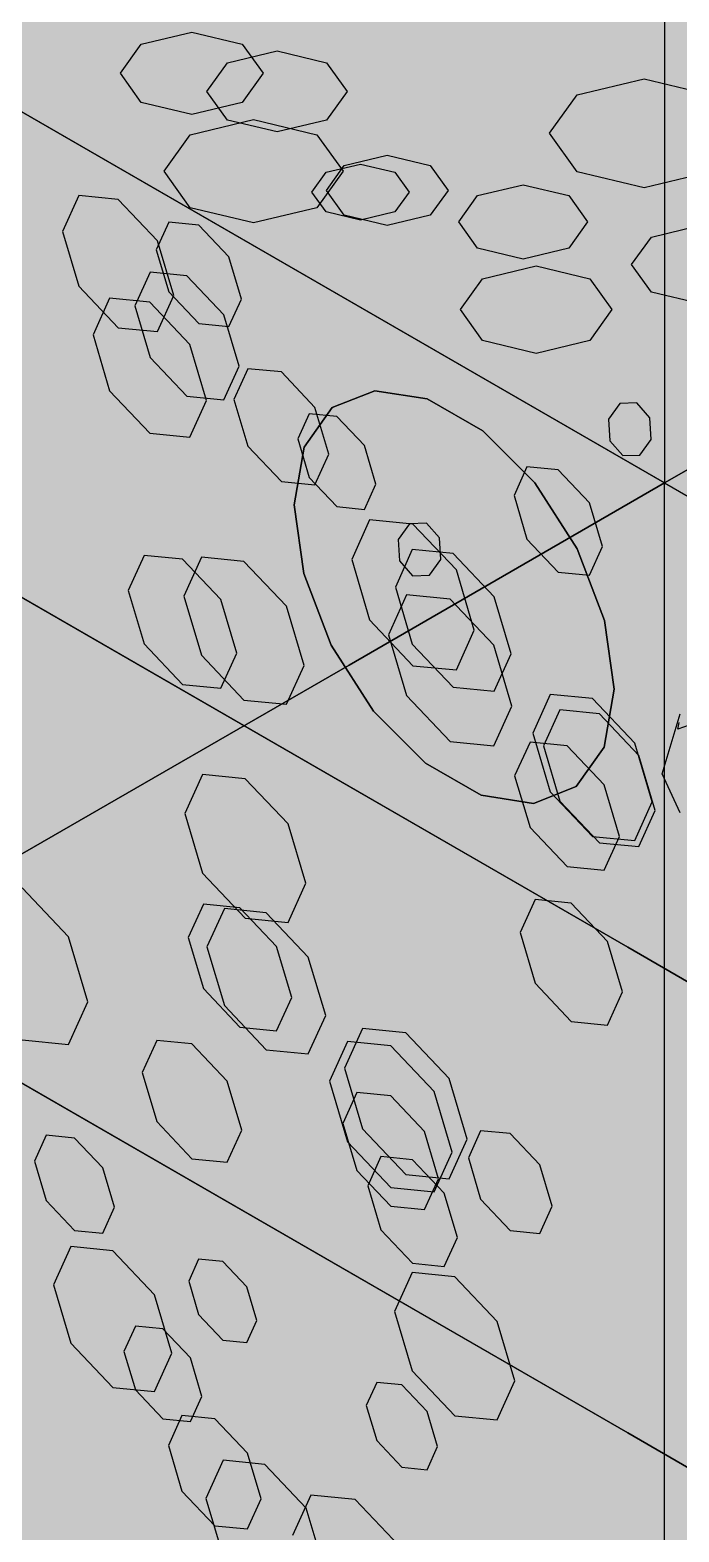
# Model space of a CAD drawing. Header units: metres. Extents: x 0 to 14.2, y 0 to 5.9.
# Drawn here: x 2.3184 to 2.452, y 3.754 to 4.0633 of the extents above; entities that cross this region are included whole.
import ezdxf

# ---------------------------------------------------------------- set-up
doc = ezdxf.new("R2010")
doc.units = ezdxf.units.M
doc.header["$LTSCALE"] = 0.25
doc.layers.add('ISO-ARISTAS', color=8, linetype='CONTINUOUS')
doc.layers.add('ISO-CONCRETO-SUP', color=254, linetype='CONTINUOUS', true_color=0xe8e8e8)

msp = doc.modelspace()

# ---------------------------------------------------------------- linework, layer by layer
at = {"layer": 'ISO-ARISTAS', "color": 250}
for p, q in [((2.44904, 4.12), (2.44904, 4.045)), ((2.26934, 4.07375), (2.52806, 3.92438)), ((2.26934, 4.07375), (2.52806, 3.92438)), ((2.34133, 4.06036), (2.35172, 4.06285)), ((2.35172, 4.06285), (2.36212, 4.06036)), ((2.34512, 4.03), (2.29315, 4.06)), ((2.34512, 4.03), (2.29315, 4.06)), ((2.33702, 4.05436), (2.34133, 4.06036)), ((2.35906, 4.05654), (2.36927, 4.05898)), ((2.36212, 4.06036), (2.36643, 4.05436)), ((2.36927, 4.05898), (2.37949, 4.05654)), ((2.35482, 4.05064), (2.35906, 4.05654)), ((2.37949, 4.05654), (2.38372, 4.05064)), ((2.34133, 4.04836), (2.33702, 4.05436)), ((2.36643, 4.05436), (2.36212, 4.04836)), ((2.43109, 4.04993), (2.44483, 4.05322)), ((2.44483, 4.05322), (2.45858, 4.04993)), ((2.35906, 4.04474), (2.35482, 4.05064)), ((2.38372, 4.05064), (2.37949, 4.04474)), ((2.42539, 4.042), (2.43109, 4.04993)), ((2.35172, 4.04587), (2.34133, 4.04836)), ((2.36212, 4.04836), (2.35172, 4.04587)), ((2.35142, 4.0417), (2.36444, 4.04482)), ((2.36927, 4.0423), (2.35906, 4.04474)), ((2.36444, 4.04482), (2.37747, 4.0417)), ((2.37949, 4.04474), (2.36927, 4.0423)), ((2.44904, 4.045), (2.44904, 3.97)), ((2.34603, 4.03418), (2.35142, 4.0417)), ((2.37747, 4.0417), (2.38286, 4.03418)), ((2.43109, 4.03406), (2.42539, 4.042)), ((2.38312, 4.03536), (2.39196, 4.03747)), ((2.39196, 4.03747), (2.40081, 4.03536)), ((2.35142, 4.02666), (2.34603, 4.03418)), ((2.37646, 4.0299), (2.37939, 4.03399)), ((2.38286, 4.03418), (2.37747, 4.02666)), ((2.37939, 4.03399), (2.38646, 4.03568)), ((2.37945, 4.03025), (2.38312, 4.03536)), ((2.38646, 4.03568), (2.39354, 4.03399)), ((2.39354, 4.03399), (2.39647, 4.0299)), ((2.40081, 4.03536), (2.40447, 4.03025)), ((2.44483, 4.03077), (2.43109, 4.03406)), ((2.45858, 4.03406), (2.44483, 4.03077)), ((2.38312, 4.02514), (2.37945, 4.03025)), ((2.40447, 4.03025), (2.40081, 4.02514)), ((2.41057, 4.02917), (2.41994, 4.03141)), ((2.41994, 4.03141), (2.42931, 4.02917)), ((2.32847, 4.02918), (2.32512, 4.02178)), ((2.33656, 4.02838), (2.32847, 4.02918)), ((2.34465, 4.01984), (2.33656, 4.02838)), ((2.39708, 4), (2.34512, 4.03)), ((2.39708, 4), (2.34512, 4.03)), ((2.37939, 4.02582), (2.37646, 4.0299)), ((2.39647, 4.0299), (2.39354, 4.02582)), ((2.4067, 4.02376), (2.41057, 4.02917)), ((2.42931, 4.02917), (2.43319, 4.02376)), ((2.36444, 4.02355), (2.35142, 4.02666)), ((2.37747, 4.02666), (2.36444, 4.02355)), ((2.38646, 4.02413), (2.37939, 4.02582)), ((2.39196, 4.02303), (2.38312, 4.02514)), ((2.39354, 4.02582), (2.38646, 4.02413)), ((2.40081, 4.02514), (2.39196, 4.02303)), ((2.44146, 3.87438), (2.18274, 4.02375)), ((2.44146, 3.87438), (2.18274, 4.02375)), ((2.44146, 3.87438), (2.18274, 4.02375)), ((2.18274, 4.02375), (2.44146, 3.87438)), ((2.32512, 4.02178), (2.32847, 4.0105)), ((2.34697, 4.0237), (2.3444, 4.01802)), ((2.35317, 4.02308), (2.34697, 4.0237)), ((2.35938, 4.01653), (2.35317, 4.02308)), ((2.41057, 4.01835), (2.4067, 4.02376)), ((2.43319, 4.02376), (2.42931, 4.01835)), ((2.44633, 4.02064), (2.45615, 4.02299)), ((2.3444, 4.01802), (2.34697, 4.00937)), ((2.348, 4.00857), (2.34465, 4.01984)), ((2.41994, 4.01611), (2.41057, 4.01835)), ((2.42931, 4.01835), (2.41994, 4.01611)), ((2.44226, 4.01497), (2.44633, 4.02064)), ((2.36195, 4.00788), (2.35938, 4.01653)), ((2.41159, 4.01206), (2.42262, 4.0147)), ((2.42262, 4.0147), (2.43366, 4.01206)), ((2.44633, 4.0093), (2.44226, 4.01497)), ((2.34314, 4.0134), (2.33999, 4.00645)), ((2.35073, 4.01265), (2.34314, 4.0134)), ((2.35833, 4.00463), (2.35073, 4.01265)), ((2.40701, 4.00569), (2.41159, 4.01206)), ((2.43366, 4.01206), (2.43823, 4.00569)), ((2.32847, 4.0105), (2.33656, 4.00196)), ((2.34465, 4.00116), (2.348, 4.00857)), ((2.34697, 4.00937), (2.35317, 4.00282)), ((2.45615, 4.00696), (2.44633, 4.0093)), ((2.33482, 4.00805), (2.3314, 4.00048)), ((2.34309, 4.00723), (2.33482, 4.00805)), ((2.33999, 4.00645), (2.34314, 3.99586)), ((2.35135, 3.9985), (2.34309, 4.00723)), ((2.35938, 4.0022), (2.36195, 4.00788)), ((2.41159, 3.99932), (2.40701, 4.00569)), ((2.43823, 4.00569), (2.43366, 3.99932)), ((2.35317, 4.00282), (2.35938, 4.0022)), ((2.36147, 3.99405), (2.35833, 4.00463)), ((2.3314, 4.00048), (2.33482, 3.98896)), ((2.33656, 4.00196), (2.34465, 4.00116)), ((2.44904, 3.97), (2.39708, 4)), ((2.44904, 3.97), (2.39708, 4)), ((2.42262, 3.99668), (2.41159, 3.99932)), ((2.43366, 3.99932), (2.42262, 3.99668)), ((2.35477, 3.98698), (2.35135, 3.9985)), ((2.34314, 3.99586), (2.35073, 3.98785)), ((2.35833, 3.98709), (2.36147, 3.99405)), ((2.36327, 3.99353), (2.36041, 3.9872)), ((2.37018, 3.99285), (2.36327, 3.99353)), ((2.49234, 3.995), (2.44904, 3.97)), ((2.44904, 3.97), (2.49234, 3.995)), ((2.37709, 3.98555), (2.37018, 3.99285)), ((2.33482, 3.98896), (2.34309, 3.98024)), ((2.35073, 3.98785), (2.35833, 3.98709)), ((2.35135, 3.97942), (2.35477, 3.98698)), ((2.36041, 3.9872), (2.36327, 3.97757)), ((2.38942, 3.98899), (2.38063, 3.98554)), ((2.38063, 3.98554), (2.38942, 3.98899)), ((2.40018, 3.98732), (2.38942, 3.98899)), ((2.38942, 3.98899), (2.40018, 3.98732)), ((2.41161, 3.98072), (2.40018, 3.98732)), ((2.40018, 3.98732), (2.41161, 3.98072)), ((2.37589, 3.98426), (2.37353, 3.97905)), ((2.38063, 3.98554), (2.37487, 3.97738)), ((2.37487, 3.97738), (2.38063, 3.98554)), ((2.38157, 3.98369), (2.37589, 3.98426)), ((2.37996, 3.97592), (2.37709, 3.98555)), ((2.43985, 3.98636), (2.43754, 3.98312)), ((2.44336, 3.98648), (2.43985, 3.98636)), ((2.44602, 3.98343), (2.44336, 3.98648)), ((2.38726, 3.97769), (2.38157, 3.98369)), ((2.42233, 3.96999), (2.41161, 3.98072)), ((2.41161, 3.98072), (2.42233, 3.96999)), ((2.43754, 3.98312), (2.43779, 3.97868)), ((2.44627, 3.97898), (2.44602, 3.98343)), ((2.34309, 3.98024), (2.35135, 3.97942)), ((2.36327, 3.97757), (2.37018, 3.97028)), ((2.37353, 3.97905), (2.37589, 3.97112)), ((2.38962, 3.96976), (2.38726, 3.97769)), ((2.43779, 3.97868), (2.44045, 3.97563)), ((2.44396, 3.97575), (2.44627, 3.97898)), ((2.37487, 3.97738), (2.37283, 3.9655)), ((2.37283, 3.9655), (2.37487, 3.97738)), ((2.37709, 3.96959), (2.37996, 3.97592)), ((2.44045, 3.97563), (2.44396, 3.97575)), ((2.42073, 3.97333), (2.41806, 3.96743)), ((2.42718, 3.97269), (2.42073, 3.97333)), ((2.43363, 3.96589), (2.42718, 3.97269)), ((2.37018, 3.97028), (2.37709, 3.96959)), ((2.37589, 3.97112), (2.38157, 3.96512)), ((2.44904, 3.97), (2.38409, 3.9325)), ((2.38409, 3.9325), (2.44904, 3.97)), ((2.38726, 3.96456), (2.38962, 3.96976)), ((2.43105, 3.95643), (2.42233, 3.96999)), ((2.42233, 3.96999), (2.43105, 3.95643)), ((2.44904, 3.97), (2.51399, 3.9325)), ((2.44904, 3.92), (2.44904, 3.97)), ((2.44904, 3.92), (2.44904, 3.97)), ((2.37283, 3.9655), (2.37476, 3.95133)), ((2.37476, 3.95133), (2.37283, 3.9655)), ((2.41806, 3.96743), (2.42073, 3.95844)), ((2.4363, 3.9569), (2.43363, 3.96589)), ((2.38157, 3.96512), (2.38726, 3.96456)), ((2.38833, 3.9624), (2.38464, 3.95423)), ((2.39726, 3.96152), (2.38833, 3.9624)), ((2.39655, 3.96161), (2.39424, 3.95837)), ((2.40006, 3.96173), (2.39655, 3.96161)), ((2.40619, 3.95209), (2.39726, 3.96152)), ((2.40272, 3.95868), (2.40006, 3.96173)), ((2.39712, 3.95629), (2.39363, 3.94857)), ((2.39424, 3.95837), (2.39449, 3.95393)), ((2.40554, 3.95545), (2.39712, 3.95629)), ((2.40297, 3.95423), (2.40272, 3.95868)), ((2.42073, 3.95844), (2.42718, 3.95164)), ((2.43672, 3.94167), (2.43105, 3.95643)), ((2.43105, 3.95643), (2.43672, 3.94167)), ((2.43363, 3.951), (2.4363, 3.9569)), ((2.34194, 3.95509), (2.33866, 3.94786)), ((2.34984, 3.95431), (2.34194, 3.95509)), ((2.35774, 3.94597), (2.34984, 3.95431)), ((2.35373, 3.95469), (2.3501, 3.94669)), ((2.36247, 3.95383), (2.35373, 3.95469)), ((2.37121, 3.9446), (2.36247, 3.95383)), ((2.38464, 3.95423), (2.38833, 3.94179)), ((2.39449, 3.95393), (2.39715, 3.95088)), ((2.40066, 3.951), (2.40297, 3.95423)), ((2.41396, 3.94656), (2.40554, 3.95545)), ((2.37476, 3.95133), (2.38042, 3.93657)), ((2.38042, 3.93657), (2.37476, 3.95133)), ((2.39715, 3.95088), (2.40066, 3.951)), ((2.40988, 3.93965), (2.40619, 3.95209)), ((2.42718, 3.95164), (2.43363, 3.951)), ((2.33866, 3.94786), (2.34194, 3.93684)), ((2.3501, 3.94669), (2.35373, 3.93451)), ((2.39595, 3.94696), (2.39222, 3.93873)), ((2.39363, 3.94857), (2.39712, 3.93683)), ((2.40493, 3.94607), (2.39595, 3.94696)), ((2.36102, 3.93495), (2.35774, 3.94597)), ((2.37483, 3.93242), (2.37121, 3.9446)), ((2.41391, 3.93658), (2.40493, 3.94607)), ((2.41745, 3.93482), (2.41396, 3.94656)), ((2.38833, 3.94179), (2.39726, 3.93236)), ((2.43865, 3.9275), (2.43672, 3.94167)), ((2.43672, 3.94167), (2.43865, 3.9275)), ((2.39222, 3.93873), (2.39595, 3.92621)), ((2.40619, 3.93148), (2.40988, 3.93965)), ((2.34194, 3.93684), (2.34984, 3.9285)), ((2.35373, 3.93451), (2.36247, 3.92528)), ((2.35774, 3.92772), (2.36102, 3.93495)), ((2.38042, 3.93657), (2.38914, 3.92301)), ((2.38914, 3.92301), (2.38042, 3.93657)), ((2.39712, 3.93683), (2.40554, 3.92794)), ((2.41763, 3.92406), (2.41391, 3.93658)), ((2.41396, 3.92711), (2.41745, 3.93482)), ((2.31913, 3.895), (2.38409, 3.9325)), ((2.38409, 3.9325), (2.31913, 3.895)), ((2.37121, 3.92441), (2.37483, 3.93242)), ((2.39726, 3.93236), (2.40619, 3.93148)), ((2.34984, 3.9285), (2.35774, 3.92772)), ((2.36247, 3.92528), (2.37121, 3.92441)), ((2.39595, 3.92621), (2.40493, 3.91673)), ((2.40554, 3.92794), (2.41396, 3.92711)), ((2.42552, 3.92645), (2.42192, 3.91849)), ((2.43422, 3.92559), (2.42552, 3.92645)), ((2.44291, 3.91642), (2.43422, 3.92559)), ((2.4366, 3.91562), (2.43865, 3.9275)), ((2.43865, 3.9275), (2.4366, 3.91562)), ((2.44146, 3.77438), (2.18274, 3.92375)), ((2.18274, 3.92375), (2.44146, 3.77438)), ((2.38914, 3.92301), (2.39986, 3.91228)), ((2.39986, 3.91228), (2.38914, 3.92301)), ((2.41391, 3.91584), (2.41763, 3.92406)), ((2.4275, 3.92328), (2.42413, 3.91583)), ((2.43563, 3.92247), (2.4275, 3.92328)), ((2.44376, 3.91389), (2.43563, 3.92247)), ((2.44858, 3.91013), (2.45224, 3.92244)), ((2.44904, 3.87), (2.44904, 3.92)), ((2.44904, 3.87), (2.44904, 3.92)), ((2.45181, 3.91932), (2.45206, 3.92069)), ((2.45412, 3.92014), (2.45181, 3.91932)), ((2.40493, 3.91673), (2.41391, 3.91584)), ((2.42135, 3.91664), (2.41819, 3.90967)), ((2.42897, 3.91589), (2.42135, 3.91664)), ((2.42192, 3.91849), (2.42552, 3.90638)), ((2.42413, 3.91583), (2.4275, 3.90449)), ((2.43659, 3.90784), (2.42897, 3.91589)), ((2.44651, 3.9043), (2.44291, 3.91642)), ((2.43084, 3.90746), (2.4366, 3.91562)), ((2.4366, 3.91562), (2.43084, 3.90746)), ((2.44713, 3.90255), (2.44376, 3.91389)), ((2.35394, 3.90997), (2.3503, 3.90192)), ((2.36274, 3.9091), (2.35394, 3.90997)), ((2.39986, 3.91228), (2.41129, 3.90568)), ((2.41129, 3.90568), (2.39986, 3.91228)), ((2.41819, 3.90967), (2.42135, 3.89904)), ((2.45224, 3.90204), (2.44858, 3.91013)), ((2.37154, 3.89981), (2.36274, 3.9091)), ((2.42205, 3.90401), (2.43084, 3.90746)), ((2.43084, 3.90746), (2.42205, 3.90401)), ((2.43975, 3.89722), (2.43659, 3.90784)), ((2.41129, 3.90568), (2.42205, 3.90401)), ((2.42205, 3.90401), (2.41129, 3.90568)), ((2.42552, 3.90638), (2.43422, 3.8972)), ((2.4275, 3.90449), (2.43563, 3.89591)), ((2.44291, 3.89634), (2.44651, 3.9043)), ((2.3503, 3.90192), (2.35394, 3.88965)), ((2.44376, 3.8951), (2.44713, 3.90255)), ((2.37519, 3.88755), (2.37154, 3.89981)), ((2.42135, 3.89904), (2.42897, 3.891)), ((2.43422, 3.8972), (2.44291, 3.89634)), ((2.43659, 3.89024), (2.43975, 3.89722)), ((2.31913, 3.895), (2.25418, 3.8575)), ((2.25418, 3.8575), (2.31913, 3.895)), ((2.43563, 3.89591), (2.44376, 3.8951)), ((2.42897, 3.891), (2.43659, 3.89024)), ((2.35394, 3.88965), (2.36274, 3.88036)), ((2.32637, 3.87651), (2.31679, 3.88662)), ((2.37154, 3.87949), (2.37519, 3.88755)), ((2.35411, 3.88326), (2.35099, 3.87636)), ((2.36164, 3.88251), (2.35411, 3.88326)), ((2.35843, 3.88235), (2.35485, 3.87444)), ((2.36707, 3.88149), (2.35843, 3.88235)), ((2.36917, 3.87456), (2.36164, 3.88251)), ((2.42239, 3.88422), (2.4193, 3.87739)), ((2.42985, 3.88348), (2.42239, 3.88422)), ((2.43732, 3.8756), (2.42985, 3.88348)), ((2.36274, 3.88036), (2.37154, 3.87949)), ((2.37571, 3.87237), (2.36707, 3.88149)), ((2.33034, 3.86315), (2.32637, 3.87651)), ((2.35099, 3.87636), (2.35411, 3.86586)), ((2.4193, 3.87739), (2.42239, 3.86698)), ((2.44041, 3.8652), (2.43732, 3.8756)), ((2.35485, 3.87444), (2.35843, 3.86239)), ((2.37229, 3.86406), (2.36917, 3.87456)), ((2.70019, 3.725), (2.44146, 3.87438)), ((2.70019, 3.725), (2.44146, 3.87438)), ((2.70019, 3.725), (2.44146, 3.87438)), ((2.44146, 3.87438), (2.70019, 3.725)), ((2.37929, 3.86032), (2.37571, 3.87237)), ((2.44904, 3.82), (2.44904, 3.87)), ((2.44904, 3.82), (2.44904, 3.87)), ((2.42239, 3.86698), (2.42985, 3.8591)), ((2.32637, 3.85438), (2.33034, 3.86315)), ((2.35411, 3.86586), (2.36164, 3.85791)), ((2.36917, 3.85717), (2.37229, 3.86406)), ((2.43732, 3.85836), (2.44041, 3.8652)), ((2.35843, 3.86239), (2.36707, 3.85327)), ((2.37571, 3.85241), (2.37929, 3.86032)), ((2.36164, 3.85791), (2.36917, 3.85717)), ((2.38686, 3.85764), (2.38316, 3.84946)), ((2.3958, 3.85676), (2.38686, 3.85764)), ((2.42985, 3.8591), (2.43732, 3.85836)), ((2.31679, 3.85533), (2.32637, 3.85438)), ((2.34453, 3.8552), (2.34153, 3.84857)), ((2.35177, 3.85448), (2.34453, 3.8552)), ((2.35901, 3.84684), (2.35177, 3.85448)), ((2.38375, 3.85496), (2.38006, 3.84678)), ((2.39268, 3.85407), (2.38375, 3.85496)), ((2.4016, 3.84465), (2.39268, 3.85407)), ((2.40473, 3.84733), (2.3958, 3.85676)), ((2.36707, 3.85327), (2.37571, 3.85241)), ((2.34153, 3.84857), (2.34453, 3.83847)), ((2.38316, 3.84946), (2.38686, 3.83701)), ((2.36201, 3.83674), (2.35901, 3.84684)), ((2.38006, 3.84678), (2.38375, 3.83434)), ((2.4053, 3.83221), (2.4016, 3.84465)), ((2.40843, 3.83487), (2.40473, 3.84733)), ((2.38572, 3.84446), (2.38284, 3.83809)), ((2.39268, 3.84377), (2.38572, 3.84446)), ((2.39964, 3.83642), (2.39268, 3.84377)), ((2.34453, 3.83847), (2.35177, 3.83083)), ((2.32175, 3.83567), (2.31934, 3.83034)), ((2.32758, 3.83509), (2.32175, 3.83567)), ((2.35901, 3.83011), (2.36201, 3.83674)), ((2.38284, 3.83809), (2.38572, 3.82839)), ((2.38686, 3.83701), (2.3958, 3.82758)), ((2.40252, 3.82672), (2.39964, 3.83642)), ((2.41119, 3.83661), (2.40866, 3.83102)), ((2.41729, 3.83601), (2.41119, 3.83661)), ((2.4234, 3.82956), (2.41729, 3.83601)), ((2.3334, 3.82894), (2.32758, 3.83509)), ((2.38375, 3.83434), (2.39268, 3.82492)), ((2.4016, 3.82404), (2.4053, 3.83221)), ((2.40473, 3.8267), (2.40843, 3.83487)), ((2.31934, 3.83034), (2.32175, 3.82222)), ((2.35177, 3.83083), (2.35901, 3.83011)), ((2.39066, 3.83126), (2.38796, 3.82528)), ((2.39719, 3.83061), (2.39066, 3.83126)), ((2.40371, 3.82372), (2.39719, 3.83061)), ((2.40866, 3.83102), (2.41119, 3.82251)), ((2.42593, 3.82105), (2.4234, 3.82956)), ((2.33581, 3.82083), (2.3334, 3.82894)), ((2.38572, 3.82839), (2.39268, 3.82104)), ((2.3958, 3.82758), (2.40473, 3.8267)), ((2.39964, 3.82035), (2.40252, 3.82672)), ((2.38796, 3.82528), (2.39066, 3.81619)), ((2.39268, 3.82492), (2.4016, 3.82404)), ((2.40641, 3.81463), (2.40371, 3.82372)), ((2.32175, 3.82222), (2.32758, 3.81607)), ((2.3334, 3.8155), (2.33581, 3.82083)), ((2.39268, 3.82104), (2.39964, 3.82035)), ((2.41119, 3.82251), (2.41729, 3.81606)), ((2.4234, 3.81546), (2.42593, 3.82105)), ((2.44904, 3.77), (2.44904, 3.82)), ((2.44904, 3.77), (2.44904, 3.82)), ((2.32758, 3.81607), (2.3334, 3.8155)), ((2.39066, 3.81619), (2.39719, 3.80931)), ((2.40371, 3.80866), (2.40641, 3.81463)), ((2.41729, 3.81606), (2.4234, 3.81546)), ((2.32682, 3.81275), (2.32325, 3.80486)), ((2.33544, 3.8119), (2.32682, 3.81275)), ((2.34406, 3.8028), (2.33544, 3.8119)), ((2.35314, 3.81017), (2.35109, 3.80563)), ((2.35809, 3.80968), (2.35314, 3.81017)), ((2.36304, 3.80445), (2.35809, 3.80968)), ((2.39719, 3.80931), (2.40371, 3.80866)), ((2.32325, 3.80486), (2.32682, 3.79285)), ((2.35109, 3.80563), (2.35314, 3.79873)), ((2.3651, 3.79755), (2.36304, 3.80445)), ((2.39708, 3.80741), (2.39345, 3.79939)), ((2.40585, 3.80654), (2.39708, 3.80741)), ((2.41461, 3.79729), (2.40585, 3.80654)), ((2.34763, 3.79079), (2.34406, 3.8028)), ((2.35314, 3.79873), (2.35809, 3.7935)), ((2.39345, 3.79939), (2.39708, 3.78717)), ((2.34012, 3.79634), (2.33777, 3.79115)), ((2.34579, 3.79578), (2.34012, 3.79634)), ((2.35145, 3.7898), (2.34579, 3.79578)), ((2.36304, 3.79301), (2.3651, 3.79755)), ((2.41824, 3.78507), (2.41461, 3.79729)), ((2.32682, 3.79285), (2.33544, 3.78375)), ((2.35809, 3.7935), (2.36304, 3.79301)), ((2.33777, 3.79115), (2.34012, 3.78325)), ((2.34406, 3.7829), (2.34763, 3.79079)), ((2.3538, 3.7819), (2.35145, 3.7898)), ((2.39708, 3.78717), (2.40585, 3.77791)), ((2.33544, 3.78375), (2.34406, 3.7829)), ((2.34012, 3.78325), (2.34579, 3.77727)), ((2.38979, 3.78475), (2.38765, 3.78001)), ((2.39497, 3.78424), (2.38979, 3.78475)), ((2.40015, 3.77877), (2.39497, 3.78424)), ((2.41461, 3.77705), (2.41824, 3.78507)), ((2.35145, 3.77671), (2.3538, 3.7819)), ((2.38765, 3.78001), (2.38979, 3.77278)), ((2.34579, 3.77727), (2.35145, 3.77671)), ((2.34971, 3.77797), (2.34692, 3.77179)), ((2.35646, 3.7773), (2.34971, 3.77797)), ((2.36321, 3.77018), (2.35646, 3.7773)), ((2.4023, 3.77155), (2.40015, 3.77877)), ((2.40585, 3.77791), (2.41461, 3.77705)), ((2.70019, 3.625), (2.44146, 3.77438)), ((2.44146, 3.77438), (2.70019, 3.625)), ((2.34692, 3.77179), (2.34971, 3.76239)), ((2.38979, 3.77278), (2.39497, 3.76731)), ((2.40015, 3.7668), (2.4023, 3.77155)), ((2.35816, 3.76873), (2.35462, 3.76088)), ((2.36673, 3.76788), (2.35816, 3.76873)), ((2.366, 3.76077), (2.36321, 3.77018)), ((2.3753, 3.75884), (2.36673, 3.76788)), ((2.39497, 3.76731), (2.40015, 3.7668)), ((2.44904, 3.72), (2.44904, 3.77)), ((2.44904, 3.72), (2.44904, 3.77)), ((2.34971, 3.76239), (2.35646, 3.75526)), ((2.37625, 3.76157), (2.37247, 3.75322)), ((2.38537, 3.76067), (2.37625, 3.76157)), ((2.35462, 3.76088), (2.35816, 3.74894)), ((2.36321, 3.75459), (2.366, 3.76077)), ((2.37884, 3.7469), (2.3753, 3.75884)), ((2.3945, 3.75103), (2.38537, 3.76067)), ((2.35646, 3.75526), (2.36321, 3.75459))]:
    msp.add_line(p, q, dxfattribs=at)
at = {"layer": 'ISO-CONCRETO-SUP', "true_color": 0xadada8}
for points in [[(2.44146, 4.12438), (2.70019, 3.975), (2.44146, 4.37438), (2.70019, 4.225)], [(2.26934, 4.07375), (2.52806, 3.92438), (2.26934, 4.32375), (2.52806, 4.17438)], [(2.18274, 4.02375), (2.44146, 3.87438), (2.18274, 4.27375), (2.44146, 4.12438)], [(2.44146, 3.87438), (2.70019, 3.725), (2.44146, 4.12438), (2.70019, 3.975)], [(2.18274, 3.92375), (2.44146, 3.77438), (2.18274, 4.02375), (2.44146, 3.87438)], [(2.44146, 3.77438), (2.70019, 3.625), (2.44146, 3.87438), (2.70019, 3.725)]]:
    msp.add_solid(points, dxfattribs=at)
at = {"layer": 'ISO-CONCRETO-SUP', "true_color": 0xc0c0ba}
for points in [[(2.09722, 4.27313), (2.35594, 4.12375), (1.92401, 4.17313), (2.18274, 4.02375)], [(2.27042, 4.27313), (2.52915, 4.12375), (2.09722, 4.17313), (2.35594, 4.02375)], [(2.52915, 4.22375), (2.78787, 4.07438), (2.35594, 4.12375), (2.61467, 3.97438)], [(2.09722, 4.17313), (2.35594, 4.02375), (1.92401, 4.07313), (2.18274, 3.92375)], [(2.35594, 4.12375), (2.61467, 3.97438), (2.18274, 4.02375), (2.44146, 3.87438)], [(2.52915, 4.12375), (2.78787, 3.97438), (2.35594, 4.02375), (2.61467, 3.87438)], [(2.26934, 4.07375), (2.52806, 3.92438), (2.18274, 4.02375), (2.44146, 3.87438)], [(2.35594, 4.02375), (2.61467, 3.87438), (2.18274, 3.92375), (2.44146, 3.77438)], [(2.61467, 3.97438), (2.87339, 3.825), (2.44146, 3.87438), (2.70019, 3.725)], [(2.52806, 3.92438), (2.78679, 3.775), (2.44146, 3.87438), (2.70019, 3.725)], [(2.61467, 3.87438), (2.87339, 3.725), (2.44146, 3.77438), (2.70019, 3.625)]]:
    msp.add_solid(points, dxfattribs=at)
at = {"layer": 'ISO-CONCRETO-SUP', "true_color": 0x9babaf}
for points in [[(2.38409, 4.0825), (2.31913, 4.045), (2.38409, 4.1575), (2.31913, 4.12)], [(2.31913, 4.045), (2.25418, 4.0075), (2.31913, 4.12), (2.25418, 4.0825)], [(2.44904, 4.045), (2.38409, 4.0075), (2.44904, 4.12), (2.38409, 4.0825)], [(2.38409, 4.0075), (2.31913, 3.97), (2.38409, 4.0825), (2.31913, 4.045)], [(2.31913, 3.97), (2.25418, 3.9325), (2.31913, 4.045), (2.25418, 4.0075)], [(2.44904, 3.97), (2.38409, 3.9325), (2.44904, 4.045), (2.38409, 4.0075)], [(2.38409, 3.9325), (2.31913, 3.895), (2.38409, 4.0075), (2.31913, 3.97)], [(2.31913, 3.895), (2.25418, 3.8575), (2.31913, 3.97), (2.25418, 3.9325)]]:
    msp.add_solid(points, dxfattribs=at)
at = {"layer": 'ISO-CONCRETO-SUP', "true_color": 0x645f58}
for points in [[(2.28449, 4.115), (2.33645, 4.085), (2.24119, 4.09), (2.29315, 4.06)], [(2.37976, 4.11), (2.43172, 4.08), (2.33645, 4.085), (2.38842, 4.055)], [(2.47502, 4.105), (2.52698, 4.075), (2.43172, 4.08), (2.48368, 4.05)], [(2.33645, 4.085), (2.38842, 4.055), (2.29315, 4.06), (2.34512, 4.03)], [(2.43172, 4.08), (2.48368, 4.05), (2.38842, 4.055), (2.44038, 4.025)], [(2.38842, 4.055), (2.44038, 4.025), (2.34512, 4.03), (2.39708, 4)], [(2.48368, 4.05), (2.53564, 4.02), (2.44038, 4.025), (2.49234, 3.995)], [(2.44038, 4.025), (2.49234, 3.995), (2.39708, 4), (2.44904, 3.97)]]:
    msp.add_solid(points, dxfattribs=at)
at = {"layer": 'ISO-CONCRETO-SUP', "true_color": 0x9a917f}
for points in [[(2.34133, 4.04836), (2.34133, 4.06036), (2.35172, 4.06285)], [(2.34133, 4.04836), (2.35172, 4.06285), (2.36212, 4.06036)], [(2.34133, 4.04836), (2.33702, 4.05436), (2.34133, 4.06036)], [(2.34133, 4.04836), (2.36212, 4.06036), (2.36643, 4.05436)], [(2.34133, 4.04836), (2.36643, 4.05436), (2.36212, 4.04836)], [(2.34133, 4.04836), (2.36212, 4.04836), (2.35172, 4.04587)], [(2.38312, 4.02514), (2.38312, 4.03536), (2.39196, 4.03747)], [(2.38312, 4.02514), (2.39196, 4.03747), (2.40081, 4.03536)], [(2.38312, 4.02514), (2.37945, 4.03025), (2.38312, 4.03536)], [(2.38312, 4.02514), (2.40081, 4.03536), (2.40447, 4.03025)], [(2.38312, 4.02514), (2.40447, 4.03025), (2.40081, 4.02514)], [(2.38312, 4.02514), (2.40081, 4.02514), (2.39196, 4.02303)]]:
    msp.add_solid(points, dxfattribs=at)
at = {"layer": 'ISO-CONCRETO-SUP', "true_color": 0x5a554f}
for points in [[(2.29315, 4.01), (2.34512, 3.98), (2.29315, 4.06), (2.34512, 4.03)], [(2.34512, 3.98), (2.39708, 3.95), (2.34512, 4.03), (2.39708, 4)], [(2.29315, 3.96), (2.34512, 3.93), (2.29315, 4.01), (2.34512, 3.98)], [(2.39708, 3.95), (2.44904, 3.92), (2.39708, 4), (2.44904, 3.97)], [(2.34512, 3.93), (2.39708, 3.9), (2.34512, 3.98), (2.39708, 3.95)], [(2.29315, 3.91), (2.34512, 3.88), (2.29315, 3.96), (2.34512, 3.93)], [(2.39708, 3.9), (2.44904, 3.87), (2.39708, 3.95), (2.44904, 3.92)], [(2.34512, 3.88), (2.39708, 3.85), (2.34512, 3.93), (2.39708, 3.9)], [(2.29315, 3.86), (2.34512, 3.83), (2.29315, 3.91), (2.34512, 3.88)], [(2.39708, 3.85), (2.44904, 3.82), (2.39708, 3.9), (2.44904, 3.87)], [(2.34512, 3.83), (2.39708, 3.8), (2.34512, 3.88), (2.39708, 3.85)], [(2.29315, 3.81), (2.34512, 3.78), (2.29315, 3.86), (2.34512, 3.83)], [(2.39708, 3.8), (2.44904, 3.77), (2.39708, 3.85), (2.44904, 3.82)], [(2.34512, 3.78), (2.39708, 3.75), (2.34512, 3.83), (2.39708, 3.8)], [(2.29315, 3.76), (2.34512, 3.73), (2.29315, 3.81), (2.34512, 3.78)], [(2.39708, 3.75), (2.44904, 3.72), (2.39708, 3.8), (2.44904, 3.77)], [(2.34512, 3.73), (2.39708, 3.7), (2.34512, 3.78), (2.39708, 3.75)]]:
    msp.add_solid(points, dxfattribs=at)
at = {"layer": 'ISO-CONCRETO-SUP', "true_color": 0x736d64}
for points in [[(2.35906, 4.04474), (2.35906, 4.05654), (2.36927, 4.05898)], [(2.35906, 4.04474), (2.36927, 4.05898), (2.37949, 4.05654)], [(2.35906, 4.04474), (2.35482, 4.05064), (2.35906, 4.05654)], [(2.35906, 4.04474), (2.37949, 4.05654), (2.38372, 4.05064)], [(2.35906, 4.04474), (2.38372, 4.05064), (2.37949, 4.04474)], [(2.35142, 4.02666), (2.35142, 4.0417), (2.36444, 4.04482)], [(2.35142, 4.02666), (2.36444, 4.04482), (2.37747, 4.0417)], [(2.35906, 4.04474), (2.37949, 4.04474), (2.36927, 4.0423)], [(2.35142, 4.02666), (2.34603, 4.03418), (2.35142, 4.0417)], [(2.35142, 4.02666), (2.37747, 4.0417), (2.38286, 4.03418)], [(2.35142, 4.02666), (2.38286, 4.03418), (2.37747, 4.02666)], [(2.35142, 4.02666), (2.37747, 4.02666), (2.36444, 4.02355)]]:
    msp.add_solid(points, dxfattribs=at)
at = {"layer": 'ISO-CONCRETO-SUP', "true_color": 0x867d70}
for points in [[(2.43109, 4.03406), (2.43109, 4.04993), (2.44483, 4.05322)], [(2.43109, 4.03406), (2.44483, 4.05322), (2.45858, 4.04993)], [(2.43109, 4.03406), (2.42539, 4.042), (2.43109, 4.04993)], [(2.43109, 4.03406), (2.45858, 4.04993), (2.46427, 4.042)], [(2.43109, 4.03406), (2.46427, 4.042), (2.45858, 4.03406)], [(2.37939, 4.02582), (2.37646, 4.0299), (2.37939, 4.03399)], [(2.37939, 4.02582), (2.37939, 4.03399), (2.38646, 4.03568)], [(2.37939, 4.02582), (2.38646, 4.03568), (2.39354, 4.03399)], [(2.37939, 4.02582), (2.39354, 4.03399), (2.39647, 4.0299)], [(2.43109, 4.03406), (2.45858, 4.03406), (2.44483, 4.03077)], [(2.37939, 4.02582), (2.39647, 4.0299), (2.39354, 4.02582)], [(2.37939, 4.02582), (2.39354, 4.02582), (2.38646, 4.02413)], [(2.44633, 4.0093), (2.44633, 4.02064), (2.45615, 4.02299)], [(2.44633, 4.0093), (2.45615, 4.02299), (2.46596, 4.02064)], [(2.44633, 4.0093), (2.44226, 4.01497), (2.44633, 4.02064)], [(2.44633, 4.0093), (2.46596, 4.02064), (2.47003, 4.01497)], [(2.41159, 3.99932), (2.41159, 4.01206), (2.42262, 4.0147)], [(2.41159, 3.99932), (2.42262, 4.0147), (2.43366, 4.01206)], [(2.44633, 4.0093), (2.47003, 4.01497), (2.46596, 4.0093)], [(2.41159, 3.99932), (2.40701, 4.00569), (2.41159, 4.01206)], [(2.41159, 3.99932), (2.43366, 4.01206), (2.43823, 4.00569)], [(2.44633, 4.0093), (2.46596, 4.0093), (2.45615, 4.00696)], [(2.41159, 3.99932), (2.43823, 4.00569), (2.43366, 3.99932)], [(2.41159, 3.99932), (2.43366, 3.99932), (2.42262, 3.99668)]]:
    msp.add_solid(points, dxfattribs=at)
at = {"layer": 'ISO-CONCRETO-SUP', "true_color": 0x839bb3}
for points in [[(2.46724, 4.03504), (2.47603, 4.03849), (2.42393, 4.01029), (2.43273, 4.01374)], [(2.42393, 4.01029), (2.43273, 4.01374), (2.38063, 3.98554), (2.38942, 3.98899)], [(2.47414, 3.93221), (2.46535, 3.92876), (2.43084, 3.90746), (2.42205, 3.90401)]]:
    msp.add_solid(points, dxfattribs=at)
at = {"layer": 'ISO-CONCRETO-SUP', "true_color": 0x95b1cb}
for points in [[(2.47603, 4.03849), (2.48679, 4.03682), (2.43273, 4.01374), (2.44349, 4.01207)], [(2.43273, 4.01374), (2.44349, 4.01207), (2.38942, 3.98899), (2.40018, 3.98732)], [(2.46535, 3.92876), (2.45459, 3.93043), (2.42205, 3.90401), (2.41129, 3.90568)]]:
    msp.add_solid(points, dxfattribs=at)
at = {"layer": 'ISO-CONCRETO-SUP', "true_color": 0xa1c0dc}
for points in [[(2.48679, 4.03682), (2.49822, 4.03022), (2.44349, 4.01207), (2.45491, 4.00547)], [(2.44349, 4.01207), (2.45491, 4.00547), (2.40018, 3.98732), (2.41161, 3.98072)], [(2.49789, 3.95518), (2.48646, 3.96178), (2.45459, 3.93043), (2.44316, 3.93703)], [(2.45459, 3.93043), (2.44316, 3.93703), (2.41129, 3.90568), (2.39986, 3.91228)]]:
    msp.add_solid(points, dxfattribs=at)
at = {"layer": 'ISO-CONCRETO-SUP', "true_color": 0x687c8e}
for points in [[(2.46147, 4.02688), (2.46724, 4.03504), (2.41817, 4.00213), (2.42393, 4.01029)], [(2.41817, 4.00213), (2.42393, 4.01029), (2.37487, 3.97738), (2.38063, 3.98554)], [(2.47991, 3.94037), (2.47414, 3.93221), (2.4366, 3.91562), (2.43084, 3.90746)]]:
    msp.add_solid(points, dxfattribs=at)
at = {"layer": 'ISO-CONCRETO-SUP', "true_color": 0xa89f8e}
for points in [[(2.41057, 4.01835), (2.41057, 4.02917), (2.41994, 4.03141)], [(2.41057, 4.01835), (2.41994, 4.03141), (2.42931, 4.02917)], [(2.41057, 4.01835), (2.4067, 4.02376), (2.41057, 4.02917)], [(2.41057, 4.01835), (2.42931, 4.02917), (2.43319, 4.02376)], [(2.41057, 4.01835), (2.43319, 4.02376), (2.42931, 4.01835)], [(2.41057, 4.01835), (2.42931, 4.01835), (2.41994, 4.01611)]]:
    msp.add_solid(points, dxfattribs=at)
at = {"layer": 'ISO-CONCRETO-SUP', "true_color": 0x989080}
for points in [[(2.32512, 4.02178), (2.33656, 4.02838), (2.32847, 4.02918)], [(2.32512, 4.02178), (2.34465, 4.01984), (2.33656, 4.02838)], [(2.32512, 4.02178), (2.32847, 4.0105), (2.33656, 4.00196)], [(2.32512, 4.02178), (2.33656, 4.00196), (2.34465, 4.00116)], [(2.32512, 4.02178), (2.34465, 4.00116), (2.348, 4.00857)], [(2.32512, 4.02178), (2.348, 4.00857), (2.34465, 4.01984)], [(2.41806, 3.96743), (2.42718, 3.97269), (2.42073, 3.97333)], [(2.41806, 3.96743), (2.43363, 3.96589), (2.42718, 3.97269)], [(2.41806, 3.96743), (2.42073, 3.95844), (2.42718, 3.95164)], [(2.41806, 3.96743), (2.42718, 3.95164), (2.43363, 3.951)], [(2.41806, 3.96743), (2.43363, 3.951), (2.4363, 3.9569)], [(2.41806, 3.96743), (2.4363, 3.9569), (2.43363, 3.96589)], [(2.39222, 3.93873), (2.40493, 3.94607), (2.39595, 3.94696)], [(2.39222, 3.93873), (2.41391, 3.93658), (2.40493, 3.94607)], [(2.39222, 3.93873), (2.39595, 3.92621), (2.40493, 3.91673)], [(2.39222, 3.93873), (2.40493, 3.91673), (2.41391, 3.91584)], [(2.39222, 3.93873), (2.41391, 3.91584), (2.41763, 3.92406)], [(2.39222, 3.93873), (2.41763, 3.92406), (2.41391, 3.93658)], [(2.40866, 3.83102), (2.41729, 3.83601), (2.41119, 3.83661)], [(2.40866, 3.83102), (2.4234, 3.82956), (2.41729, 3.83601)], [(2.38796, 3.82528), (2.39719, 3.83061), (2.39066, 3.83126)], [(2.38796, 3.82528), (2.40371, 3.82372), (2.39719, 3.83061)], [(2.40866, 3.83102), (2.41119, 3.82251), (2.41729, 3.81606)], [(2.40866, 3.83102), (2.41729, 3.81606), (2.4234, 3.81546)], [(2.40866, 3.83102), (2.4234, 3.81546), (2.42593, 3.82105)], [(2.40866, 3.83102), (2.42593, 3.82105), (2.4234, 3.82956)], [(2.38796, 3.82528), (2.39066, 3.81619), (2.39719, 3.80931)], [(2.38796, 3.82528), (2.39719, 3.80931), (2.40371, 3.80866)], [(2.38796, 3.82528), (2.40371, 3.80866), (2.40641, 3.81463)], [(2.38796, 3.82528), (2.40641, 3.81463), (2.40371, 3.82372)], [(2.35109, 3.80563), (2.35809, 3.80968), (2.35314, 3.81017)], [(2.35109, 3.80563), (2.36304, 3.80445), (2.35809, 3.80968)], [(2.35109, 3.80563), (2.35314, 3.79873), (2.35809, 3.7935)], [(2.35109, 3.80563), (2.35809, 3.7935), (2.36304, 3.79301)], [(2.35109, 3.80563), (2.36304, 3.79301), (2.3651, 3.79755)], [(2.35109, 3.80563), (2.3651, 3.79755), (2.36304, 3.80445)], [(2.39345, 3.79939), (2.40585, 3.80654), (2.39708, 3.80741)], [(2.39345, 3.79939), (2.41461, 3.79729), (2.40585, 3.80654)], [(2.39345, 3.79939), (2.39708, 3.78717), (2.40585, 3.77791)], [(2.39345, 3.79939), (2.40585, 3.77791), (2.41461, 3.77705)], [(2.39345, 3.79939), (2.41461, 3.77705), (2.41824, 3.78507)], [(2.39345, 3.79939), (2.41824, 3.78507), (2.41461, 3.79729)], [(2.37247, 3.75322), (2.38537, 3.76067), (2.37625, 3.76157)], [(2.37247, 3.75322), (2.3945, 3.75103), (2.38537, 3.76067)]]:
    msp.add_solid(points, dxfattribs=at)
at = {"layer": 'ISO-CONCRETO-SUP', "true_color": 0x788fa4}
for points in [[(2.45943, 4.015), (2.46147, 4.02688), (2.41613, 3.99025), (2.41817, 4.00213)], [(2.41613, 3.99025), (2.41817, 4.00213), (2.37283, 3.9655), (2.37487, 3.97738)], [(2.48195, 3.95225), (2.47991, 3.94037), (2.43865, 3.9275), (2.4366, 3.91562)]]:
    msp.add_solid(points, dxfattribs=at)
at = {"layer": 'ISO-CONCRETO-SUP', "true_color": 0x81796d}
for points in [[(2.3444, 4.01802), (2.35317, 4.02308), (2.34697, 4.0237)], [(2.3444, 4.01802), (2.35938, 4.01653), (2.35317, 4.02308)], [(2.3444, 4.01802), (2.34697, 4.00937), (2.35317, 4.00282)], [(2.3444, 4.01802), (2.35317, 4.00282), (2.35938, 4.0022)], [(2.3444, 4.01802), (2.35938, 4.0022), (2.36195, 4.00788)], [(2.3444, 4.01802), (2.36195, 4.00788), (2.35938, 4.01653)], [(2.39363, 3.94857), (2.40554, 3.95545), (2.39712, 3.95629)], [(2.39363, 3.94857), (2.41396, 3.94656), (2.40554, 3.95545)], [(2.39363, 3.94857), (2.39712, 3.93683), (2.40554, 3.92794)], [(2.39363, 3.94857), (2.40554, 3.92794), (2.41396, 3.92711)], [(2.39363, 3.94857), (2.41396, 3.92711), (2.41745, 3.93482)], [(2.39363, 3.94857), (2.41745, 3.93482), (2.41396, 3.94656)], [(2.42413, 3.91583), (2.43563, 3.92247), (2.4275, 3.92328)], [(2.42413, 3.91583), (2.44376, 3.91389), (2.43563, 3.92247)], [(2.42413, 3.91583), (2.4275, 3.90449), (2.43563, 3.89591)], [(2.42413, 3.91583), (2.43563, 3.89591), (2.44376, 3.8951)], [(2.42413, 3.91583), (2.44376, 3.8951), (2.44713, 3.90255)], [(2.42413, 3.91583), (2.44713, 3.90255), (2.44376, 3.91389)], [(2.3503, 3.90192), (2.36274, 3.9091), (2.35394, 3.90997)], [(2.3503, 3.90192), (2.37154, 3.89981), (2.36274, 3.9091)], [(2.3503, 3.90192), (2.35394, 3.88965), (2.36274, 3.88036)], [(2.3503, 3.90192), (2.36274, 3.88036), (2.37154, 3.87949)], [(2.3503, 3.90192), (2.37154, 3.87949), (2.37519, 3.88755)], [(2.3503, 3.90192), (2.37519, 3.88755), (2.37154, 3.89981)], [(2.30324, 3.8788), (2.32637, 3.87651), (2.31679, 3.88662)], [(2.30324, 3.8788), (2.31679, 3.85533), (2.32637, 3.85438)], [(2.30324, 3.8788), (2.32637, 3.85438), (2.33034, 3.86315)], [(2.30324, 3.8788), (2.33034, 3.86315), (2.32637, 3.87651)], [(2.34692, 3.77179), (2.35646, 3.7773), (2.34971, 3.77797)], [(2.34692, 3.77179), (2.36321, 3.77018), (2.35646, 3.7773)], [(2.34692, 3.77179), (2.34971, 3.76239), (2.35646, 3.75526)], [(2.34692, 3.77179), (2.35646, 3.75526), (2.36321, 3.75459)], [(2.34692, 3.77179), (2.36321, 3.75459), (2.366, 3.76077)], [(2.34692, 3.77179), (2.366, 3.76077), (2.36321, 3.77018)], [(2.35462, 3.76088), (2.36673, 3.76788), (2.35816, 3.76873)], [(2.35462, 3.76088), (2.3753, 3.75884), (2.36673, 3.76788)], [(2.35462, 3.76088), (2.35816, 3.74894), (2.36673, 3.7399)], [(2.35462, 3.76088), (2.36673, 3.7399), (2.3753, 3.73905)], [(2.35462, 3.76088), (2.3753, 3.73905), (2.37884, 3.7469)], [(2.35462, 3.76088), (2.37884, 3.7469), (2.3753, 3.75884)]]:
    msp.add_solid(points, dxfattribs=at)
at = {"layer": 'ISO-CONCRETO-SUP', "true_color": 0x8ca6bf}
for points in [[(2.46136, 4.00083), (2.45943, 4.015), (2.41806, 3.97608), (2.41613, 3.99025)], [(2.41806, 3.97608), (2.41613, 3.99025), (2.37476, 3.95133), (2.37283, 3.9655)], [(2.48002, 3.96642), (2.48195, 3.95225), (2.43672, 3.94167), (2.43865, 3.9275)]]:
    msp.add_solid(points, dxfattribs=at)
at = {"layer": 'ISO-CONCRETO-SUP', "true_color": 0x67625a}
for points in [[(2.33999, 4.00645), (2.35073, 4.01265), (2.34314, 4.0134)], [(2.33999, 4.00645), (2.35833, 4.00463), (2.35073, 4.01265)], [(2.3314, 4.00048), (2.34309, 4.00723), (2.33482, 4.00805)], [(2.3314, 4.00048), (2.35135, 3.9985), (2.34309, 4.00723)], [(2.33999, 4.00645), (2.34314, 3.99586), (2.35073, 3.98785)], [(2.33999, 4.00645), (2.35073, 3.98785), (2.35833, 3.98709)], [(2.33999, 4.00645), (2.35833, 3.98709), (2.36147, 3.99405)], [(2.33999, 4.00645), (2.36147, 3.99405), (2.35833, 4.00463)], [(2.3314, 4.00048), (2.33482, 3.98896), (2.34309, 3.98024)], [(2.3314, 4.00048), (2.34309, 3.98024), (2.35135, 3.97942)], [(2.3314, 4.00048), (2.35135, 3.97942), (2.35477, 3.98698)], [(2.3314, 4.00048), (2.35477, 3.98698), (2.35135, 3.9985)], [(2.36041, 3.9872), (2.37018, 3.99285), (2.36327, 3.99353)], [(2.36041, 3.9872), (2.37709, 3.98555), (2.37018, 3.99285)], [(2.36041, 3.9872), (2.36327, 3.97757), (2.37018, 3.97028)], [(2.36041, 3.9872), (2.37018, 3.97028), (2.37709, 3.96959)], [(2.36041, 3.9872), (2.37709, 3.96959), (2.37996, 3.97592)], [(2.36041, 3.9872), (2.37996, 3.97592), (2.37709, 3.98555)], [(2.33866, 3.94786), (2.34984, 3.95431), (2.34194, 3.95509)], [(2.33866, 3.94786), (2.35774, 3.94597), (2.34984, 3.95431)], [(2.33866, 3.94786), (2.34194, 3.93684), (2.34984, 3.9285)], [(2.33866, 3.94786), (2.34984, 3.9285), (2.35774, 3.92772)], [(2.33866, 3.94786), (2.35774, 3.92772), (2.36102, 3.93495)], [(2.33866, 3.94786), (2.36102, 3.93495), (2.35774, 3.94597)], [(2.35485, 3.87444), (2.36707, 3.88149), (2.35843, 3.88235)], [(2.35485, 3.87444), (2.37571, 3.87237), (2.36707, 3.88149)], [(2.35485, 3.87444), (2.35843, 3.86239), (2.36707, 3.85327)], [(2.35485, 3.87444), (2.36707, 3.85327), (2.37571, 3.85241)], [(2.35485, 3.87444), (2.37571, 3.85241), (2.37929, 3.86032)], [(2.35485, 3.87444), (2.37929, 3.86032), (2.37571, 3.87237)], [(2.31934, 3.83034), (2.32758, 3.83509), (2.32175, 3.83567)], [(2.31934, 3.83034), (2.3334, 3.82894), (2.32758, 3.83509)], [(2.31934, 3.83034), (2.32175, 3.82222), (2.32758, 3.81607)], [(2.31934, 3.83034), (2.32758, 3.81607), (2.3334, 3.8155)], [(2.31934, 3.83034), (2.3334, 3.8155), (2.33581, 3.82083)], [(2.31934, 3.83034), (2.33581, 3.82083), (2.3334, 3.82894)], [(2.32325, 3.80486), (2.33544, 3.8119), (2.32682, 3.81275)], [(2.32325, 3.80486), (2.34406, 3.8028), (2.33544, 3.8119)], [(2.32325, 3.80486), (2.32682, 3.79285), (2.33544, 3.78375)], [(2.32325, 3.80486), (2.33544, 3.78375), (2.34406, 3.7829)], [(2.32325, 3.80486), (2.34406, 3.7829), (2.34763, 3.79079)], [(2.32325, 3.80486), (2.34763, 3.79079), (2.34406, 3.8028)], [(2.33777, 3.79115), (2.34579, 3.79578), (2.34012, 3.79634)], [(2.33777, 3.79115), (2.35145, 3.7898), (2.34579, 3.79578)], [(2.33777, 3.79115), (2.34012, 3.78325), (2.34579, 3.77727)], [(2.33777, 3.79115), (2.34579, 3.77727), (2.35145, 3.77671)], [(2.33777, 3.79115), (2.35145, 3.77671), (2.3538, 3.7819)], [(2.33777, 3.79115), (2.3538, 3.7819), (2.35145, 3.7898)]]:
    msp.add_solid(points, dxfattribs=at)
at = {"layer": 'ISO-CONCRETO-SUP', "true_color": 0xa7c6e4}
for points in [[(2.45491, 4.00547), (2.46564, 3.99474), (2.41161, 3.98072), (2.42233, 3.96999)], [(2.48646, 3.96178), (2.47574, 3.97251), (2.44316, 3.93703), (2.43244, 3.94776)], [(2.44316, 3.93703), (2.43244, 3.94776), (2.39986, 3.91228), (2.38914, 3.92301)]]:
    msp.add_solid(points, dxfattribs=at)
at = {"layer": 'ISO-CONCRETO-SUP', "true_color": 0x9bb9d5}
for points in [[(2.46702, 3.98607), (2.46136, 4.00083), (2.42372, 3.96132), (2.41806, 3.97608)], [(2.47435, 3.98118), (2.48002, 3.96642), (2.43105, 3.95643), (2.43672, 3.94167)], [(2.42372, 3.96132), (2.41806, 3.97608), (2.38042, 3.93657), (2.37476, 3.95133)]]:
    msp.add_solid(points, dxfattribs=at)
at = {"layer": 'ISO-CONCRETO-SUP', "true_color": 0xa5c4e1}
for points in [[(2.46564, 3.99474), (2.47435, 3.98118), (2.42233, 3.96999), (2.43105, 3.95643)], [(2.47574, 3.97251), (2.46702, 3.98607), (2.43244, 3.94776), (2.42372, 3.96132)], [(2.43244, 3.94776), (2.42372, 3.96132), (2.38914, 3.92301), (2.38042, 3.93657)]]:
    msp.add_solid(points, dxfattribs=at)
at = {"layer": 'ISO-CONCRETO-SUP', "true_color": 0x514d47}
for points in [[(2.49234, 3.945), (2.44904, 3.92), (2.49234, 3.995), (2.44904, 3.97)], [(2.49234, 3.895), (2.44904, 3.87), (2.49234, 3.945), (2.44904, 3.92)], [(2.49234, 3.845), (2.44904, 3.82), (2.49234, 3.895), (2.44904, 3.87)], [(2.49234, 3.795), (2.44904, 3.77), (2.49234, 3.845), (2.44904, 3.82)], [(2.49234, 3.745), (2.44904, 3.72), (2.49234, 3.795), (2.44904, 3.77)]]:
    msp.add_solid(points, dxfattribs=at)
at = {"layer": 'ISO-CONCRETO-SUP', "true_color": 0x92adc7}
for points in [[(2.40574, 3.9465), (2.38063, 3.98554), (2.38942, 3.98899)], [(2.40574, 3.9465), (2.38942, 3.98899), (2.40018, 3.98732)], [(2.40574, 3.9465), (2.40018, 3.98732), (2.41161, 3.98072)], [(2.40574, 3.9465), (2.37487, 3.97738), (2.38063, 3.98554)], [(2.40574, 3.9465), (2.41161, 3.98072), (2.42233, 3.96999)], [(2.40574, 3.9465), (2.37283, 3.9655), (2.37487, 3.97738)], [(2.40574, 3.9465), (2.42233, 3.96999), (2.43105, 3.95643)], [(2.40574, 3.9465), (2.37476, 3.95133), (2.37283, 3.9655)], [(2.40574, 3.9465), (2.43105, 3.95643), (2.43672, 3.94167)], [(2.40574, 3.9465), (2.38042, 3.93657), (2.37476, 3.95133)], [(2.40574, 3.9465), (2.38914, 3.92301), (2.38042, 3.93657)], [(2.40574, 3.9465), (2.39986, 3.91228), (2.38914, 3.92301)], [(2.40574, 3.9465), (2.41129, 3.90568), (2.39986, 3.91228)], [(2.40574, 3.9465), (2.42205, 3.90401), (2.41129, 3.90568)], [(2.40574, 3.9465), (2.43084, 3.90746), (2.42205, 3.90401)], [(2.40574, 3.9465), (2.4366, 3.91562), (2.43084, 3.90746)], [(2.40574, 3.9465), (2.43865, 3.9275), (2.4366, 3.91562)], [(2.40574, 3.9465), (2.43672, 3.94167), (2.43865, 3.9275)]]:
    msp.add_solid(points, dxfattribs=at)
at = {"layer": 'ISO-CONCRETO-SUP', "true_color": 0x8b8373}
for points in [[(2.37353, 3.97905), (2.38157, 3.98369), (2.37589, 3.98426)], [(2.37353, 3.97905), (2.38726, 3.97769), (2.38157, 3.98369)], [(2.37353, 3.97905), (2.37589, 3.97112), (2.38157, 3.96512)], [(2.37353, 3.97905), (2.38157, 3.96512), (2.38726, 3.96456)], [(2.37353, 3.97905), (2.38726, 3.96456), (2.38962, 3.96976)], [(2.37353, 3.97905), (2.38962, 3.96976), (2.38726, 3.97769)], [(2.34153, 3.84857), (2.35177, 3.85448), (2.34453, 3.8552)], [(2.34153, 3.84857), (2.35901, 3.84684), (2.35177, 3.85448)], [(2.38006, 3.84678), (2.39268, 3.85407), (2.38375, 3.85496)], [(2.38006, 3.84678), (2.4016, 3.84465), (2.39268, 3.85407)], [(2.34153, 3.84857), (2.34453, 3.83847), (2.35177, 3.83083)], [(2.34153, 3.84857), (2.35177, 3.83083), (2.35901, 3.83011)], [(2.34153, 3.84857), (2.35901, 3.83011), (2.36201, 3.83674)], [(2.34153, 3.84857), (2.36201, 3.83674), (2.35901, 3.84684)], [(2.38006, 3.84678), (2.38375, 3.83434), (2.39268, 3.82492)], [(2.38006, 3.84678), (2.39268, 3.82492), (2.4016, 3.82404)], [(2.38006, 3.84678), (2.4016, 3.82404), (2.4053, 3.83221)], [(2.38006, 3.84678), (2.4053, 3.83221), (2.4016, 3.84465)], [(2.38284, 3.83809), (2.39268, 3.84377), (2.38572, 3.84446)], [(2.38284, 3.83809), (2.39964, 3.83642), (2.39268, 3.84377)], [(2.38284, 3.83809), (2.38572, 3.82839), (2.39268, 3.82104)], [(2.38284, 3.83809), (2.39268, 3.82104), (2.39964, 3.82035)], [(2.38284, 3.83809), (2.39964, 3.82035), (2.40252, 3.82672)], [(2.38284, 3.83809), (2.40252, 3.82672), (2.39964, 3.83642)], [(2.38765, 3.78001), (2.39497, 3.78424), (2.38979, 3.78475)], [(2.38765, 3.78001), (2.40015, 3.77877), (2.39497, 3.78424)], [(2.38765, 3.78001), (2.38979, 3.77278), (2.39497, 3.76731)], [(2.38765, 3.78001), (2.39497, 3.76731), (2.40015, 3.7668)], [(2.38765, 3.78001), (2.40015, 3.7668), (2.4023, 3.77155)], [(2.38765, 3.78001), (2.4023, 3.77155), (2.40015, 3.77877)]]:
    msp.add_solid(points, dxfattribs=at)
at = {"layer": 'ISO-CONCRETO-SUP', "true_color": 0x2d3035}
for points in [[(2.43779, 3.97868), (2.43985, 3.98636), (2.43754, 3.98312)], [(2.43779, 3.97868), (2.44602, 3.98343), (2.44336, 3.98648)], [(2.43779, 3.97868), (2.44336, 3.98648), (2.43985, 3.98636)], [(2.43779, 3.97868), (2.44627, 3.97898), (2.44602, 3.98343)], [(2.43779, 3.97868), (2.44396, 3.97575), (2.44627, 3.97898)], [(2.43779, 3.97868), (2.44045, 3.97563), (2.44396, 3.97575)], [(2.39449, 3.95393), (2.39655, 3.96161), (2.39424, 3.95837)], [(2.39449, 3.95393), (2.40272, 3.95868), (2.40006, 3.96173)], [(2.39449, 3.95393), (2.40006, 3.96173), (2.39655, 3.96161)], [(2.39449, 3.95393), (2.40297, 3.95423), (2.40272, 3.95868)], [(2.39449, 3.95393), (2.40066, 3.951), (2.40297, 3.95423)], [(2.39449, 3.95393), (2.39715, 3.95088), (2.40066, 3.951)]]:
    msp.add_solid(points, dxfattribs=at)
at = {"layer": 'ISO-CONCRETO-SUP', "true_color": 0xc0d4d9}
for points in [[(2.44904, 3.97), (2.51399, 3.9325), (2.38409, 3.9325), (2.44904, 3.895)], [(2.38409, 3.9325), (2.44904, 3.895), (2.31913, 3.895), (2.38409, 3.8575)], [(2.51399, 3.9325), (2.57894, 3.895), (2.44904, 3.895), (2.51399, 3.8575)], [(2.31913, 3.895), (2.38409, 3.8575), (2.25418, 3.8575), (2.31913, 3.82)], [(2.44904, 3.895), (2.51399, 3.8575), (2.38409, 3.8575), (2.44904, 3.82)], [(2.25418, 3.8575), (2.31913, 3.82), (2.18923, 3.82), (2.25418, 3.7825)], [(2.38409, 3.8575), (2.44904, 3.82), (2.31913, 3.82), (2.38409, 3.7825)], [(2.51399, 3.8575), (2.57894, 3.82), (2.44904, 3.82), (2.51399, 3.7825)], [(2.31913, 3.82), (2.38409, 3.7825), (2.25418, 3.7825), (2.31913, 3.745)], [(2.44904, 3.82), (2.51399, 3.7825), (2.38409, 3.7825), (2.44904, 3.745)], [(2.38409, 3.7825), (2.44904, 3.745), (2.31913, 3.745), (2.38409, 3.7075)], [(2.51399, 3.7825), (2.57894, 3.745), (2.44904, 3.745), (2.51399, 3.7075)]]:
    msp.add_solid(points, dxfattribs=at)
at = {"layer": 'ISO-CONCRETO-SUP', "true_color": 0x797165}
for points in [[(2.38464, 3.95423), (2.39726, 3.96152), (2.38833, 3.9624)], [(2.38464, 3.95423), (2.40619, 3.95209), (2.39726, 3.96152)], [(2.3501, 3.94669), (2.36247, 3.95383), (2.35373, 3.95469)], [(2.3501, 3.94669), (2.37121, 3.9446), (2.36247, 3.95383)], [(2.38464, 3.95423), (2.38833, 3.94179), (2.39726, 3.93236)], [(2.38464, 3.95423), (2.39726, 3.93236), (2.40619, 3.93148)], [(2.38464, 3.95423), (2.40619, 3.93148), (2.40988, 3.93965)], [(2.38464, 3.95423), (2.40988, 3.93965), (2.40619, 3.95209)], [(2.3501, 3.94669), (2.35373, 3.93451), (2.36247, 3.92528)], [(2.3501, 3.94669), (2.36247, 3.92528), (2.37121, 3.92441)], [(2.3501, 3.94669), (2.37121, 3.92441), (2.37483, 3.93242)], [(2.3501, 3.94669), (2.37483, 3.93242), (2.37121, 3.9446)], [(2.42192, 3.91849), (2.43422, 3.92559), (2.42552, 3.92645)], [(2.42192, 3.91849), (2.44291, 3.91642), (2.43422, 3.92559)], [(2.41819, 3.90967), (2.42897, 3.91589), (2.42135, 3.91664)], [(2.41819, 3.90967), (2.43659, 3.90784), (2.42897, 3.91589)], [(2.42192, 3.91849), (2.42552, 3.90638), (2.43422, 3.8972)], [(2.42192, 3.91849), (2.43422, 3.8972), (2.44291, 3.89634)], [(2.42192, 3.91849), (2.44291, 3.89634), (2.44651, 3.9043)], [(2.42192, 3.91849), (2.44651, 3.9043), (2.44291, 3.91642)], [(2.41819, 3.90967), (2.42135, 3.89904), (2.42897, 3.891)], [(2.41819, 3.90967), (2.42897, 3.891), (2.43659, 3.89024)], [(2.41819, 3.90967), (2.43659, 3.89024), (2.43975, 3.89722)], [(2.41819, 3.90967), (2.43975, 3.89722), (2.43659, 3.90784)], [(2.35099, 3.87636), (2.36164, 3.88251), (2.35411, 3.88326)], [(2.35099, 3.87636), (2.36917, 3.87456), (2.36164, 3.88251)], [(2.4193, 3.87739), (2.42985, 3.88348), (2.42239, 3.88422)], [(2.4193, 3.87739), (2.43732, 3.8756), (2.42985, 3.88348)], [(2.35099, 3.87636), (2.35411, 3.86586), (2.36164, 3.85791)], [(2.35099, 3.87636), (2.36164, 3.85791), (2.36917, 3.85717)], [(2.35099, 3.87636), (2.36917, 3.85717), (2.37229, 3.86406)], [(2.35099, 3.87636), (2.37229, 3.86406), (2.36917, 3.87456)], [(2.4193, 3.87739), (2.42239, 3.86698), (2.42985, 3.8591)], [(2.4193, 3.87739), (2.42985, 3.8591), (2.43732, 3.85836)], [(2.4193, 3.87739), (2.43732, 3.85836), (2.44041, 3.8652)], [(2.4193, 3.87739), (2.44041, 3.8652), (2.43732, 3.8756)], [(2.38316, 3.84946), (2.3958, 3.85676), (2.38686, 3.85764)], [(2.38316, 3.84946), (2.40473, 3.84733), (2.3958, 3.85676)], [(2.38316, 3.84946), (2.38686, 3.83701), (2.3958, 3.82758)], [(2.38316, 3.84946), (2.3958, 3.82758), (2.40473, 3.8267)], [(2.38316, 3.84946), (2.40473, 3.8267), (2.40843, 3.83487)], [(2.38316, 3.84946), (2.40843, 3.83487), (2.40473, 3.84733)]]:
    msp.add_solid(points, dxfattribs=at)
at = {"layer": 'ISO-CONCRETO-SUP', "true_color": 0x1e2023}
for points in [[(2.46029, 3.92544), (2.45412, 3.92014), (2.45181, 3.91932)], [(2.46029, 3.92544), (2.45181, 3.91932), (2.45206, 3.92069)]]:
    msp.add_solid(points, dxfattribs=at)
at = {"layer": 'ISO-CONCRETO-SUP', "true_color": 0x888172}
for points in [[(2.47356, 3.92455), (2.45224, 3.90204), (2.44858, 3.91013)], [(2.47356, 3.92455), (2.44858, 3.91013), (2.45224, 3.92244)]]:
    msp.add_solid(points, dxfattribs=at)
at = {"layer": 'ISO-CONCRETO-SUP', "true_color": 0xcfe4ea}
msp.add_solid([(2.25418, 3.7825), (2.31913, 3.745), (2.20222, 3.7225), (2.26717, 3.685)], dxfattribs=at)

doc.saveas('drawing.dxf')
